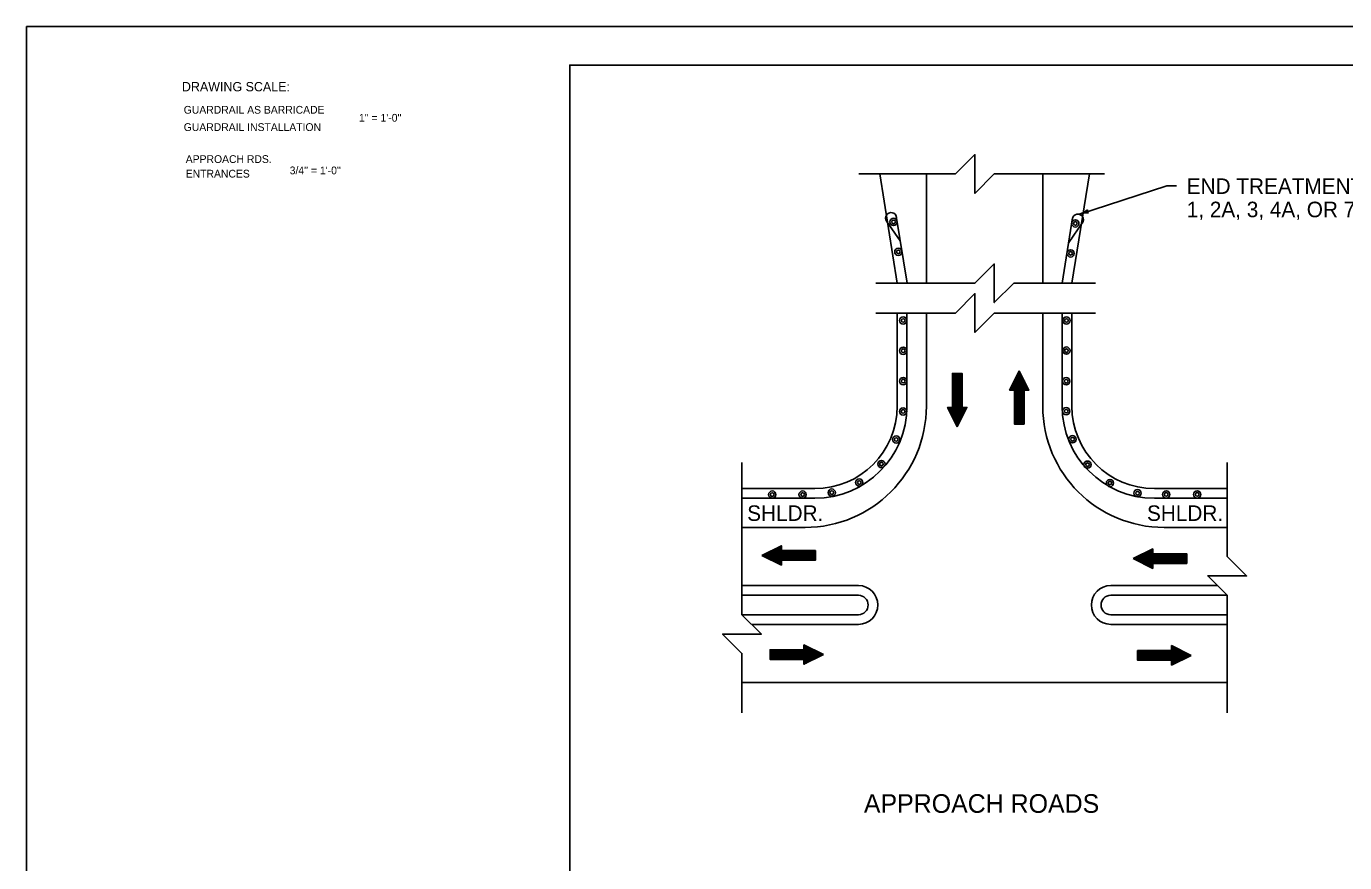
# Model space of a CAD drawing. Extents: x 1000 to 1036.3, y 1000 to 1022.
# Drawn here: x 1000 to 1016.98, y 1011.23 to 1022 of the extents above; entities that cross this region are included whole.
import ezdxf

# ---------------------------------------------------------------- set-up
doc = ezdxf.new("R2010")
doc.units = 0
for name, color, linetype in [('Level 1', 7, 'Continuous'), ('Level 10', 7, 'Continuous'), ('Level 11', 7, 'Continuous'), ('Level 15', 7, 'Continuous')]:
    doc.layers.add(name, color=color, linetype=linetype)

msp = doc.modelspace()

# ---------------------------------------------------------------- linework, layer by layer
at = {"layer": 'Level 1'}
for p, q in [((1011.218, 1018.69), (1010.993, 1020.098)), ((1011.593, 1018.69), (1011.593, 1020.098)), ((1013.093, 1018.69), (1013.093, 1020.098)), ((1013.468, 1018.69), (1013.693, 1020.098)), ((1014.69, 1019.947), (1013.558, 1019.578)), ((1014.815, 1019.947), (1014.69, 1019.947)), ((1011.345, 1018.69), (1011.206, 1019.554)), ((1013.341, 1018.69), (1013.476, 1019.535)), ((1011.078, 1019.49), (1011.257, 1019.236)), ((1011.218, 1019.481), (1011.218, 1019.481)), ((1013.604, 1019.471), (1013.426, 1019.216)), ((1013.465, 1019.461), (1013.465, 1019.461)), ((1011.28, 1019.095), (1011.28, 1019.095)), ((1013.403, 1019.075), (1013.403, 1019.075)), ((1011.218, 1017.107), (1011.218, 1018.306)), ((1011.343, 1017.107), (1011.343, 1018.306)), ((1011.343, 1018.211), (1011.343, 1018.211)), ((1011.593, 1017.107), (1011.593, 1018.306)), ((1013.093, 1017.107), (1013.093, 1018.306)), ((1013.343, 1017.107), (1013.343, 1018.306)), ((1013.343, 1018.211), (1013.343, 1018.211)), ((1013.468, 1017.107), (1013.468, 1018.306)), ((1011.343, 1017.82), (1011.343, 1017.82)), ((1013.343, 1017.82), (1013.343, 1017.82)), ((1011.343, 1017.429), (1011.343, 1017.429)), ((1013.343, 1017.429), (1013.343, 1017.429)), ((1011.341, 1017.039), (1011.341, 1017.039)), ((1013.345, 1017.039), (1013.345, 1017.039)), ((1011.255, 1016.659), (1011.255, 1016.659)), ((1013.431, 1016.659), (1013.431, 1016.659)), ((1011.052, 1016.328), (1011.052, 1016.328)), ((1013.634, 1016.328), (1013.634, 1016.328)), ((1009.218, 1016.045), (1010.155, 1016.045)), ((1010.752, 1016.08), (1010.752, 1016.08)), ((1013.934, 1016.08), (1013.934, 1016.08)), ((1014.53, 1016.045), (1015.468, 1016.045)), ((1009.218, 1015.92), (1010.155, 1015.92)), ((1009.609, 1015.92), (1009.609, 1015.92)), ((1009.999, 1015.92), (1009.999, 1015.92)), ((1010.388, 1015.943), (1010.388, 1015.943)), ((1014.298, 1015.943), (1014.298, 1015.943)), ((1014.53, 1015.92), (1015.468, 1015.92)), ((1014.687, 1015.92), (1014.687, 1015.92)), ((1015.077, 1015.92), (1015.077, 1015.92)), ((1009.218, 1015.545), (1010.03, 1015.545)), ((1014.655, 1015.545), (1015.468, 1015.545)), ((1009.218, 1014.795), (1010.718, 1014.795)), ((1013.968, 1014.795), (1015.343, 1014.795)), ((1009.218, 1014.67), (1010.718, 1014.67)), ((1013.968, 1014.67), (1015.468, 1014.67)), ((1009.218, 1014.42), (1010.718, 1014.42)), ((1009.343, 1014.295), (1010.718, 1014.295)), ((1013.968, 1014.42), (1015.468, 1014.42)), ((1013.968, 1014.295), (1015.468, 1014.295)), ((1009.218, 1013.545), (1015.468, 1013.545))]:
    msp.add_line(p, q, dxfattribs=at)
for points in [[(1010.723, 1020.098), (1011.968, 1020.098), (1012.218, 1020.348), (1012.218, 1019.848), (1012.468, 1020.098), (1013.887, 1020.098)], [(1010.942, 1018.69), (1012.218, 1018.69), (1012.468, 1018.94), (1012.468, 1018.44), (1012.718, 1018.69), (1013.77, 1018.69)], [(1010.942, 1018.306), (1011.968, 1018.306), (1012.218, 1018.556), (1012.218, 1018.056), (1012.468, 1018.306), (1013.77, 1018.306)], [(1011.931, 1016.96), (1011.931, 1017.528)], [(1011.937, 1016.947), (1011.937, 1017.528)], [(1011.944, 1016.935), (1011.944, 1017.528)], [(1011.95, 1016.922), (1011.95, 1017.528)], [(1011.956, 1016.91), (1011.956, 1017.528)], [(1011.962, 1016.897), (1011.962, 1017.528)], [(1011.969, 1016.885), (1011.969, 1017.528)], [(1011.975, 1016.872), (1011.975, 1017.528)], [(1011.981, 1016.86), (1011.981, 1017.528)], [(1011.987, 1016.848), (1011.987, 1017.528)], [(1011.994, 1016.845), (1011.994, 1017.528)], [(1012, 1016.858), (1012, 1017.528)], [(1012, 1016.858), (1012, 1017.528)], [(1012.006, 1016.87), (1012.006, 1017.528)], [(1012.012, 1016.883), (1012.012, 1017.528)], [(1012.019, 1016.896), (1012.019, 1017.528)], [(1012.025, 1016.908), (1012.025, 1017.528)], [(1012.031, 1016.921), (1012.031, 1017.528)], [(1012.037, 1016.933), (1012.037, 1017.528)], [(1012.044, 1016.946), (1012.044, 1017.528)], [(1012.05, 1016.958), (1012.05, 1017.528)], [(1012.053, 1016.965), (1012.053, 1017.528)], [(1012.749, 1017.482), (1012.749, 1016.875)], [(1012.755, 1017.495), (1012.755, 1016.875)], [(1012.761, 1017.507), (1012.761, 1016.875)], [(1012.767, 1017.52), (1012.767, 1016.875)], [(1012.774, 1017.532), (1012.774, 1016.875)], [(1012.78, 1017.545), (1012.78, 1016.875)], [(1012.78, 1017.545), (1012.78, 1016.875)], [(1012.786, 1017.557), (1012.786, 1016.875)], [(1012.792, 1017.555), (1012.792, 1016.875)], [(1012.799, 1017.543), (1012.799, 1016.875)], [(1012.805, 1017.53), (1012.805, 1016.875)], [(1012.811, 1017.518), (1012.811, 1016.875)], [(1012.817, 1017.505), (1012.817, 1016.875)], [(1012.824, 1017.493), (1012.824, 1016.875)], [(1012.664, 1017.313), (1012.664, 1017.313)], [(1012.67, 1017.325), (1012.67, 1017.313)], [(1012.677, 1017.338), (1012.677, 1017.313)], [(1012.683, 1017.35), (1012.683, 1017.313)], [(1012.689, 1017.363), (1012.689, 1017.313)], [(1012.695, 1017.375), (1012.695, 1017.313)], [(1012.702, 1017.388), (1012.702, 1017.313)], [(1012.708, 1017.401), (1012.708, 1017.313)], [(1012.714, 1017.413), (1012.714, 1017.313)], [(1012.72, 1017.426), (1012.72, 1017.313)], [(1012.727, 1017.438), (1012.727, 1016.875)], [(1012.73, 1017.444), (1012.73, 1016.875)], [(1012.736, 1017.457), (1012.736, 1016.875)], [(1012.742, 1017.47), (1012.742, 1016.875)], [(1012.83, 1017.48), (1012.83, 1016.875)], [(1012.836, 1017.468), (1012.836, 1016.875)], [(1012.842, 1017.456), (1012.842, 1016.875)], [(1012.849, 1017.443), (1012.849, 1016.875)], [(1012.855, 1017.431), (1012.855, 1017.313)], [(1012.861, 1017.418), (1012.861, 1017.313)], [(1012.861, 1017.418), (1012.861, 1017.313)], [(1012.867, 1017.406), (1012.867, 1017.313)], [(1012.874, 1017.393), (1012.874, 1017.313)], [(1012.88, 1017.381), (1012.88, 1017.313)], [(1012.886, 1017.368), (1012.886, 1017.313)], [(1012.892, 1017.356), (1012.892, 1017.313)], [(1012.899, 1017.344), (1012.899, 1017.313)], [(1012.905, 1017.331), (1012.905, 1017.313)], [(1012.911, 1017.319), (1012.911, 1017.313)], [(1011.869, 1017.084), (1011.869, 1017.09)], [(1011.875, 1017.072), (1011.875, 1017.09)], [(1011.881, 1017.059), (1011.881, 1017.09)], [(1011.887, 1017.047), (1011.887, 1017.09)], [(1011.894, 1017.034), (1011.894, 1017.09)], [(1011.9, 1017.022), (1011.9, 1017.09)], [(1011.906, 1017.009), (1011.906, 1017.09)], [(1011.912, 1016.997), (1011.912, 1017.09)], [(1011.919, 1016.985), (1011.919, 1017.09)], [(1011.919, 1016.985), (1011.919, 1017.09)], [(1011.925, 1016.972), (1011.925, 1017.09)], [(1012.059, 1016.977), (1012.059, 1017.09)], [(1012.065, 1016.99), (1012.065, 1017.09)], [(1012.072, 1017.002), (1012.072, 1017.09)], [(1012.078, 1017.015), (1012.078, 1017.09)], [(1012.084, 1017.027), (1012.084, 1017.09)], [(1012.09, 1017.04), (1012.09, 1017.09)], [(1012.097, 1017.052), (1012.097, 1017.09)], [(1012.103, 1017.065), (1012.103, 1017.09)], [(1012.109, 1017.077), (1012.109, 1017.09)], [(1012.115, 1017.09), (1012.115, 1017.09)], [(1009.218, 1013.155), (1009.218, 1013.92), (1008.968, 1014.17), (1009.468, 1014.17), (1009.218, 1014.42), (1009.218, 1016.379)], [(1015.468, 1013.155), (1015.468, 1014.67), (1015.218, 1014.92), (1015.718, 1014.92), (1015.468, 1015.17), (1015.468, 1016.379)], [(1009.657, 1015.274), (1009.725, 1015.274)], [(1009.67, 1015.281), (1009.725, 1015.281)], [(1009.682, 1015.287), (1009.725, 1015.287)], [(1009.694, 1015.293), (1009.725, 1015.293)], [(1009.707, 1015.299), (1009.725, 1015.299)], [(1009.719, 1015.306), (1009.725, 1015.306)], [(1009.481, 1015.181), (1010.163, 1015.181)], [(1009.483, 1015.187), (1010.163, 1015.187)], [(1009.493, 1015.174), (1010.163, 1015.174)], [(1009.493, 1015.174), (1010.163, 1015.174)], [(1009.495, 1015.193), (1010.163, 1015.193)], [(1009.506, 1015.168), (1010.163, 1015.168)], [(1009.508, 1015.199), (1010.163, 1015.199)], [(1009.518, 1015.162), (1010.163, 1015.162)], [(1009.52, 1015.206), (1010.163, 1015.206)], [(1009.531, 1015.156), (1010.163, 1015.156)], [(1009.533, 1015.212), (1010.163, 1015.212)], [(1009.543, 1015.149), (1010.163, 1015.149)], [(1009.545, 1015.218), (1010.163, 1015.218)], [(1009.556, 1015.143), (1010.163, 1015.143)], [(1009.558, 1015.224), (1010.163, 1015.224)], [(1009.568, 1015.137), (1010.163, 1015.137)], [(1009.57, 1015.231), (1010.163, 1015.231)], [(1009.581, 1015.131), (1010.163, 1015.131)], [(1009.582, 1015.237), (1010.163, 1015.237)], [(1009.594, 1015.124), (1010.163, 1015.124)], [(1009.595, 1015.243), (1010.163, 1015.243)], [(1009.6, 1015.121), (1010.163, 1015.121)], [(1009.607, 1015.249), (1009.725, 1015.249)], [(1009.612, 1015.115), (1009.725, 1015.115)], [(1009.62, 1015.256), (1009.725, 1015.256)], [(1009.62, 1015.256), (1009.725, 1015.256)], [(1009.625, 1015.109), (1009.725, 1015.109)], [(1009.632, 1015.262), (1009.725, 1015.262)], [(1009.645, 1015.268), (1009.725, 1015.268)], [(1014.264, 1015.139), (1014.946, 1015.139)], [(1014.266, 1015.146), (1014.946, 1015.146)], [(1014.276, 1015.133), (1014.946, 1015.133)], [(1014.276, 1015.133), (1014.946, 1015.133)], [(1014.278, 1015.152), (1014.946, 1015.152)], [(1014.289, 1015.127), (1014.946, 1015.127)], [(1014.291, 1015.158), (1014.946, 1015.158)], [(1014.301, 1015.121), (1014.946, 1015.121)], [(1014.303, 1015.164), (1014.946, 1015.164)], [(1014.314, 1015.114), (1014.946, 1015.114)], [(1014.316, 1015.171), (1014.946, 1015.171)], [(1014.326, 1015.108), (1014.946, 1015.108)], [(1014.328, 1015.177), (1014.946, 1015.177)], [(1014.34, 1015.183), (1014.946, 1015.183)], [(1014.353, 1015.189), (1014.946, 1015.189)], [(1014.365, 1015.196), (1014.946, 1015.196)], [(1014.378, 1015.202), (1014.946, 1015.202)], [(1014.39, 1015.208), (1014.508, 1015.208)], [(1014.403, 1015.214), (1014.508, 1015.214)], [(1014.403, 1015.214), (1014.508, 1015.214)], [(1014.415, 1015.221), (1014.508, 1015.221)], [(1014.428, 1015.227), (1014.508, 1015.227)], [(1014.44, 1015.233), (1014.508, 1015.233)], [(1014.453, 1015.239), (1014.508, 1015.239)], [(1014.465, 1015.246), (1014.508, 1015.246)], [(1014.477, 1015.252), (1014.508, 1015.252)], [(1014.49, 1015.258), (1014.508, 1015.258)], [(1014.502, 1015.264), (1014.508, 1015.264)], [(1009.637, 1015.103), (1009.725, 1015.103)], [(1009.65, 1015.096), (1009.725, 1015.096)], [(1009.663, 1015.09), (1009.725, 1015.09)], [(1009.675, 1015.084), (1009.725, 1015.084)], [(1009.688, 1015.078), (1009.725, 1015.078)], [(1009.7, 1015.071), (1009.725, 1015.071)], [(1009.713, 1015.065), (1009.725, 1015.065)], [(1009.725, 1015.059), (1009.725, 1015.059)], [(1014.339, 1015.102), (1014.946, 1015.102)], [(1014.351, 1015.096), (1014.946, 1015.096)], [(1014.364, 1015.089), (1014.946, 1015.089)], [(1014.376, 1015.083), (1014.946, 1015.083)], [(1014.383, 1015.08), (1014.946, 1015.08)], [(1014.395, 1015.074), (1014.508, 1015.074)], [(1014.408, 1015.068), (1014.508, 1015.068)], [(1014.42, 1015.061), (1014.508, 1015.061)], [(1014.433, 1015.055), (1014.508, 1015.055)], [(1014.445, 1015.049), (1014.508, 1015.049)], [(1014.458, 1015.043), (1014.508, 1015.043)], [(1014.471, 1015.036), (1014.508, 1015.036)], [(1014.483, 1015.03), (1014.508, 1015.03)], [(1014.496, 1015.024), (1014.508, 1015.024)], [(1014.508, 1015.018), (1014.508, 1015.018)], [(1010.142, 1013.968), (1009.579, 1013.968)], [(1010.148, 1013.965), (1009.579, 1013.965)], [(1010.161, 1013.959), (1009.579, 1013.959)], [(1010.173, 1013.953), (1009.579, 1013.953)], [(1010.186, 1013.947), (1009.579, 1013.947)], [(1010.198, 1013.94), (1009.579, 1013.94)], [(1010.211, 1013.934), (1009.579, 1013.934)], [(1010.223, 1013.928), (1009.579, 1013.928)], [(1010.236, 1013.922), (1009.579, 1013.922)], [(1010.249, 1013.915), (1009.579, 1013.915)], [(1010.249, 1013.915), (1009.579, 1013.915)], [(1010.016, 1014.031), (1010.016, 1014.031)], [(1010.029, 1014.025), (1010.016, 1014.025)], [(1010.042, 1014.018), (1010.016, 1014.018)], [(1010.054, 1014.012), (1010.016, 1014.012)], [(1010.067, 1014.006), (1010.016, 1014.006)], [(1010.079, 1014), (1010.016, 1014)], [(1010.092, 1013.993), (1010.016, 1013.993)], [(1010.104, 1013.987), (1010.016, 1013.987)], [(1010.117, 1013.981), (1010.016, 1013.981)], [(1010.129, 1013.975), (1010.016, 1013.975)], [(1014.878, 1013.958), (1014.314, 1013.958)], [(1014.884, 1013.955), (1014.314, 1013.955)], [(1014.896, 1013.949), (1014.314, 1013.949)], [(1014.909, 1013.942), (1014.314, 1013.942)], [(1014.922, 1013.936), (1014.314, 1013.936)], [(1014.934, 1013.93), (1014.314, 1013.93)], [(1014.947, 1013.924), (1014.314, 1013.924)], [(1014.959, 1013.917), (1014.314, 1013.917)], [(1014.752, 1014.021), (1014.752, 1014.021)], [(1014.765, 1014.014), (1014.752, 1014.014)], [(1014.777, 1014.008), (1014.752, 1014.008)], [(1014.79, 1014.002), (1014.752, 1014.002)], [(1014.802, 1013.996), (1014.752, 1013.996)], [(1014.815, 1013.989), (1014.752, 1013.989)], [(1014.827, 1013.983), (1014.752, 1013.983)], [(1014.84, 1013.977), (1014.752, 1013.977)], [(1014.852, 1013.971), (1014.752, 1013.971)], [(1014.865, 1013.964), (1014.752, 1013.964)], [(1010.261, 1013.909), (1009.579, 1013.909)], [(1010.259, 1013.903), (1009.579, 1013.903)], [(1010.247, 1013.897), (1009.579, 1013.897)], [(1010.234, 1013.89), (1009.579, 1013.89)], [(1010.222, 1013.884), (1009.579, 1013.884)], [(1010.209, 1013.878), (1009.579, 1013.878)], [(1010.197, 1013.872), (1009.579, 1013.872)], [(1010.184, 1013.865), (1009.579, 1013.865)], [(1010.172, 1013.859), (1009.579, 1013.859)], [(1010.159, 1013.853), (1009.579, 1013.853)], [(1010.147, 1013.847), (1009.579, 1013.847)], [(1010.134, 1013.84), (1010.016, 1013.84)], [(1010.122, 1013.834), (1010.016, 1013.834)], [(1010.122, 1013.834), (1010.016, 1013.834)], [(1010.11, 1013.828), (1010.016, 1013.828)], [(1010.097, 1013.822), (1010.016, 1013.822)], [(1010.085, 1013.815), (1010.016, 1013.815)], [(1010.072, 1013.809), (1010.016, 1013.809)], [(1010.06, 1013.803), (1010.016, 1013.803)], [(1010.047, 1013.797), (1010.016, 1013.797)], [(1010.035, 1013.79), (1010.016, 1013.79)], [(1010.022, 1013.784), (1010.016, 1013.784)], [(1014.972, 1013.911), (1014.314, 1013.911)], [(1014.984, 1013.905), (1014.314, 1013.905)], [(1014.984, 1013.905), (1014.314, 1013.905)], [(1014.997, 1013.899), (1014.314, 1013.899)], [(1014.995, 1013.892), (1014.314, 1013.892)], [(1014.982, 1013.886), (1014.314, 1013.886)], [(1014.97, 1013.88), (1014.314, 1013.88)], [(1014.957, 1013.874), (1014.314, 1013.874)], [(1014.945, 1013.867), (1014.314, 1013.867)], [(1014.932, 1013.861), (1014.314, 1013.861)], [(1014.92, 1013.855), (1014.314, 1013.855)], [(1014.907, 1013.849), (1014.314, 1013.849)], [(1014.895, 1013.842), (1014.314, 1013.842)], [(1014.883, 1013.836), (1014.314, 1013.836)], [(1014.87, 1013.83), (1014.752, 1013.83)], [(1014.858, 1013.824), (1014.752, 1013.824)], [(1014.858, 1013.824), (1014.752, 1013.824)], [(1014.845, 1013.817), (1014.752, 1013.817)], [(1014.833, 1013.811), (1014.752, 1013.811)], [(1014.82, 1013.805), (1014.752, 1013.805)], [(1014.808, 1013.799), (1014.752, 1013.799)], [(1014.795, 1013.792), (1014.752, 1013.792)], [(1014.783, 1013.786), (1014.752, 1013.786)], [(1014.77, 1013.78), (1014.752, 1013.78)], [(1014.758, 1013.774), (1014.752, 1013.774)]]:
    msp.add_lwpolyline(points, dxfattribs=at)
for points in [[(1011.991, 1016.84), (1012.116, 1017.09), (1012.053, 1017.09), (1012.053, 1017.528), (1011.928, 1017.528), (1011.928, 1017.09), (1011.866, 1017.09)], [(1012.789, 1017.563), (1012.664, 1017.313), (1012.727, 1017.313), (1012.727, 1016.875), (1012.852, 1016.875), (1012.852, 1017.313), (1012.914, 1017.313)], [(1009.475, 1015.183), (1009.725, 1015.059), (1009.725, 1015.121), (1010.163, 1015.121), (1010.163, 1015.246), (1009.725, 1015.246), (1009.725, 1015.309)], [(1014.258, 1015.142), (1014.508, 1015.017), (1014.508, 1015.08), (1014.946, 1015.08), (1014.946, 1015.205), (1014.508, 1015.205), (1014.508, 1015.267)], [(1010.266, 1013.906), (1010.016, 1014.031), (1010.016, 1013.968), (1009.579, 1013.968), (1009.579, 1013.843), (1010.016, 1013.843), (1010.016, 1013.781)], [(1015.002, 1013.896), (1014.752, 1014.021), (1014.752, 1013.958), (1014.314, 1013.958), (1014.314, 1013.833), (1014.752, 1013.833), (1014.752, 1013.771)]]:
    msp.add_lwpolyline(points, close=True, dxfattribs=at)
for centre, radius in [((1011.17, 1019.48), 0.0469), ((1011.17, 1019.48), 0.0234), ((1013.512, 1019.461), 0.0469), ((1013.512, 1019.461), 0.0234), ((1011.232, 1019.095), 0.0469), ((1011.232, 1019.095), 0.0234), ((1013.451, 1019.075), 0.0469), ((1013.451, 1019.075), 0.0234), ((1011.295, 1018.21), 0.0469), ((1011.295, 1018.21), 0.0234), ((1013.397, 1018.21), 0.0469), ((1013.397, 1018.21), 0.0234), ((1011.295, 1017.82), 0.0469), ((1011.295, 1017.82), 0.0234), ((1013.397, 1017.822), 0.0469), ((1013.397, 1017.822), 0.0234), ((1011.295, 1017.429), 0.0469), ((1011.295, 1017.429), 0.0234), ((1013.394, 1017.428), 0.0469), ((1013.394, 1017.428), 0.0234), ((1011.293, 1017.038), 0.0469), ((1011.293, 1017.038), 0.0234), ((1013.394, 1017.042), 0.0469), ((1013.394, 1017.042), 0.0234), ((1011.205, 1016.677), 0.0469), ((1011.205, 1016.677), 0.0234), ((1013.476, 1016.68), 0.0469), ((1013.476, 1016.68), 0.0234), ((1011.014, 1016.361), 0.0469), ((1011.014, 1016.361), 0.0234), ((1013.669, 1016.353), 0.0469), ((1013.669, 1016.353), 0.0234), ((1010.729, 1016.122), 0.0469), ((1010.729, 1016.122), 0.0234), ((1013.958, 1016.116), 0.0469), ((1013.958, 1016.116), 0.0234), ((1009.608, 1015.967), 0.0469), ((1009.608, 1015.967), 0.0234), ((1009.999, 1015.967), 0.0469), ((1009.999, 1015.967), 0.0234), ((1010.374, 1015.993), 0.0469), ((1010.374, 1015.993), 0.0234), ((1014.313, 1015.985), 0.0469), ((1014.313, 1015.985), 0.0234), ((1014.683, 1015.969), 0.0469), ((1014.683, 1015.969), 0.0234), ((1015.082, 1015.969), 0.0469), ((1015.082, 1015.969), 0.0234)]:
    msp.add_circle(centre, radius, dxfattribs=at)
for centre, radius, start, end in [((1011.138, 1019.529), 0.0714, 9.1308, 215.0841), ((1013.545, 1019.509), 0.0714, 324.9159, 170.8692), ((1013.436, 1019.95), 0.391, 288.0309, 288.0432), ((1013.436, 1019.95), 0.391, 288.0432, 306.7119), ((1013.679, 1019.206), 0.391, 89.3903, 108.037), ((1013.699, 1019.624), 0.0313, 156.8178, 238.9344), ((1010.03, 1017.107), 1.563, 270, 360), ((1010.155, 1017.107), 1.063, 270, 360), ((1010.155, 1017.107), 1.188, 270, 360), ((1014.655, 1017.107), 1.563, 180, 270), ((1014.53, 1017.107), 1.188, 180, 270), ((1014.53, 1017.107), 1.063, 180, 270), ((1010.718, 1014.545), 0.25, 270, 90), ((1013.968, 1014.545), 0.25, 90, 270), ((1010.718, 1014.545), 0.125, 270, 90), ((1013.968, 1014.545), 0.125, 90, 270)]:
    msp.add_arc(centre, radius, start, end, dxfattribs=at)
at = {"layer": 'Level 10'}
for p, q in [((1000, 1000), (1000, 1022)), ((1000, 1022), (1036, 1022)), ((1007, 1021.5), (1035.5, 1021.5)), ((1007, 1021.5), (1007, 1000.5))]:
    msp.add_line(p, q, dxfattribs=at)
at = {"layer": 'Level 11'}
msp.add_lwpolyline([(1007, 1000.5), (1035.5, 1000.5), (1035.5, 1021.5), (1007, 1021.5)], close=True, dxfattribs=at)

# ---------------------------------------------------------------- texts
at = {"layer": 'Level 1'}
for s, height, p in [('END TREATMENT ( TYPES', 0.2, (1014.947, 1019.841)), ('1, 2A, 3, 4A, OR 7 AS REQUIRED )', 0.2, (1014.947, 1019.541)), ('SHLDR.', 0.2, (1009.285, 1015.628)), ('SHLDR.', 0.2, (1014.435, 1015.628)), ('APPROACH ROADS', 0.24, (1010.788, 1011.867))]:
    msp.add_text(s, height=height, dxfattribs=at).set_placement(p)
at = {"layer": 'Level 15'}
for s, height, p in [('DRAWING SCALE:', 0.12, (1002.004, 1021.163)), ('GUARDRAIL AS BARRICADE ', 0.1, (1002.027, 1020.875)), ('GUARDRAIL INSTALLATION', 0.1, (1002.027, 1020.652)), ("1'' = 1'-0''", 0.1, (1004.284, 1020.772)), ('APPROACH RDS.', 0.1, (1002.053, 1020.24)), ("3/4'' = 1'-0''", 0.1, (1003.392, 1020.094)), ('ENTRANCES', 0.1, (1002.053, 1020.052))]:
    msp.add_text(s, height=height, dxfattribs=at).set_placement(p)

doc.saveas('drawing.dxf')
